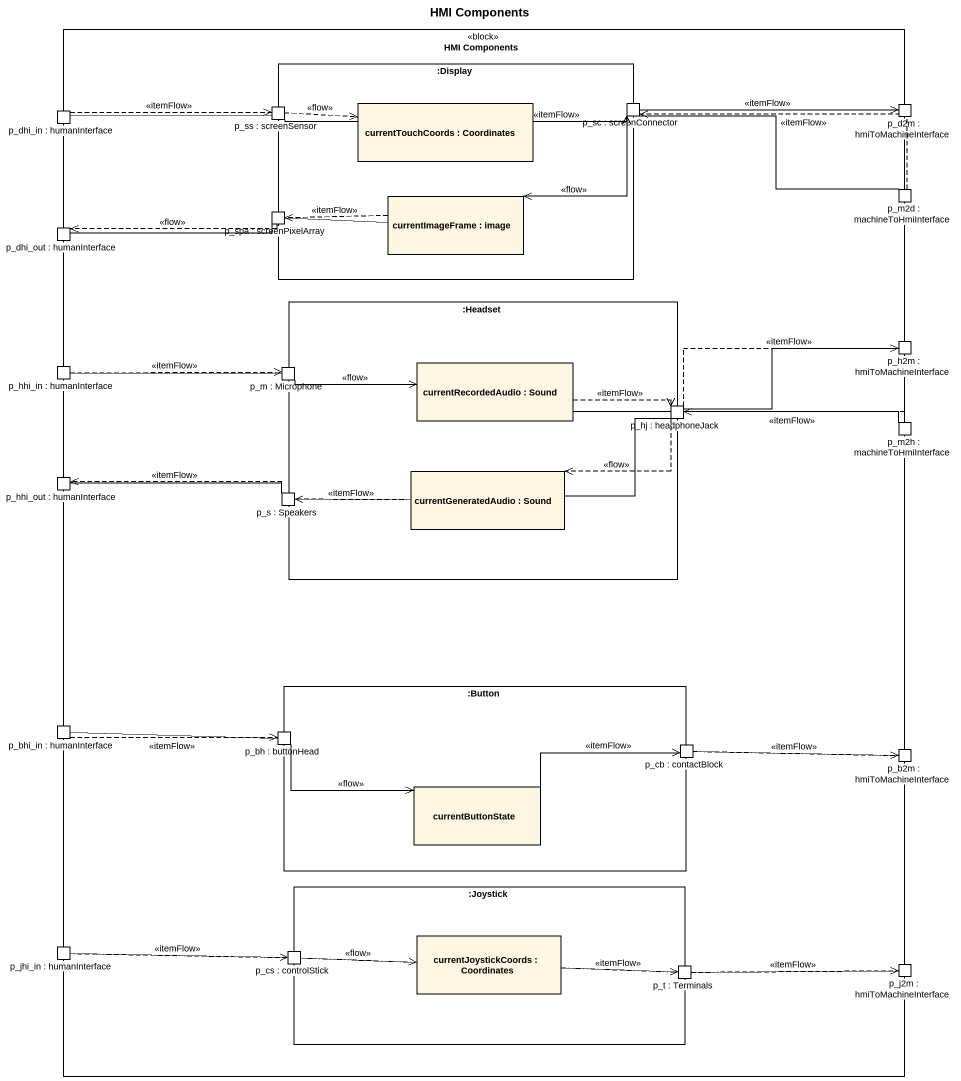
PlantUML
@startuml
title HMI Components
rectangle "HMI Components" as HMI_Components <<block>> {
  rectangle ":Display" as Display {
    port "p_ss : screenSensor" as p_ss <<FullPort>>
    rectangle "currentTouchCoords : Coordinates" as currentTouchCoords
    port "p_sc : screenConnector" as p_sc <<FullPort>>
    port "p_spa : screenPixelArray" as p_spa <<FullPort>>
    rectangle "currentImageFrame : image" as currentImageFrame
  }
  port "p_d2m : hmiToMachineInterface" as p_d2m <<ProxyPort>>
  port "p_dhi_in : humanInterface" as p_dhi_in <<ProxyPort>>
  port "p_m2d : machineToHmiInterface" as p_m2d <<ProxyPort>>
  port "p_dhi_out : humanInterface" as p_dhi_out <<ProxyPort>>
  rectangle ":Headset" as Headset {
    port "p_m : Microphone" as p_m <<FullPort>>
    rectangle "currentRecordedAudio : Sound" as currentRecordedAudio
    port "p_hj : headphoneJack" as p_hj <<FullPort>>
    port "p_s : Speakers" as p_s <<FullPort>>
    rectangle "currentGeneratedAudio : Sound" as currentGeneratedAudio
  }
  port "p_hhi_in : humanInterface" as p_hhi_in <<ProxyPort>>
  port "p_h2m : hmiToMachineInterface" as p_h2m <<ProxyPort>>
  port "p_m2h : machineToHmiInterface" as p_m2h <<ProxyPort>>
  port "p_hhi_out : humanInterface" as p_hhi_out <<ProxyPort>>
  rectangle ":Button" as Button {
    port "p_bh : buttonHead" as p_bh <<FullPort>>
    port "p_cb : contactBlock" as p_cb <<FullPort>>
    rectangle currentButtonState
  }
  port "p_bhi_in : humanInterface" as p_bhi_in <<ProxyPort>>
  port "p_b2m : hmiToMachineInterface" as p_b2m <<ProxyPort>>
  rectangle ":Joystick" as Joystick {
    port "p_cs : controlStick" as p_cs <<FullPort>>
    rectangle "currentJoystickCoords : Coordinates" as currentJoystickCoords
    port "p_t : Terminals" as p_t <<FullPort>>
  }
  port "p_jhi_in : humanInterface" as p_jhi_in <<ProxyPort>>
  port "p_j2m : hmiToMachineInterface" as p_j2m <<ProxyPort>>
}
p_ss .right.> currentTouchCoords : <<flow>>
p_ss -right- currentTouchCoords
currentTouchCoords .right.> p_sc : <<itemFlow>>
currentTouchCoords -right- p_sc
p_sc .right.> p_d2m : <<itemFlow>>
p_sc -right- p_d2m
p_sc ..> currentImageFrame : <<flow>>
p_sc -- currentImageFrame
p_dhi_in .right.> p_ss : <<itemFlow>>
p_dhi_in -right- p_ss
p_spa .left.> p_dhi_out : <<flow>>
p_spa -left- p_dhi_out
currentImageFrame .left.> p_spa : <<itemFlow>>
currentImageFrame -left- p_spa
p_m2d .left.> p_sc : <<itemFlow>>
p_m2d -left- p_sc
p_hhi_in .right.> p_m : <<itemFlow>>
p_hhi_in -right- p_m
p_m .right.> currentRecordedAudio : <<flow>>
p_m -right- currentRecordedAudio
currentRecordedAudio .right.> p_hj : <<itemFlow>>
currentRecordedAudio -right- p_hj
p_hj .right.> p_h2m : <<itemFlow>>
p_hj -right- p_h2m
p_hj .left.> currentGeneratedAudio : <<flow>>
p_hj -left- currentGeneratedAudio
p_m2h .left.> p_hj : <<itemFlow>>
p_m2h -left- p_hj
p_s .left.> p_hhi_out : <<itemFlow>>
p_s -left- p_hhi_out
currentGeneratedAudio .left.> p_s : <<itemFlow>>
currentGeneratedAudio -left- p_s
p_bhi_in .right.> p_bh : <<itemFlow>>
p_bhi_in -right- p_bh
p_bh .right.> currentButtonState : <<flow>>
p_bh -right- currentButtonState
p_cb .right.> p_b2m : <<itemFlow>>
p_cb -right- p_b2m
currentButtonState .right.> p_cb : <<itemFlow>>
currentButtonState -right- p_cb
p_jhi_in .right.> p_cs : <<itemFlow>>
p_jhi_in -right- p_cs
p_cs .right.> currentJoystickCoords : <<flow>>
p_cs -right- currentJoystickCoords
currentJoystickCoords .right.> p_t : <<itemFlow>>
currentJoystickCoords -right- p_t
p_t .right.> p_j2m : <<itemFlow>>
p_t -right- p_j2m
@enduml
